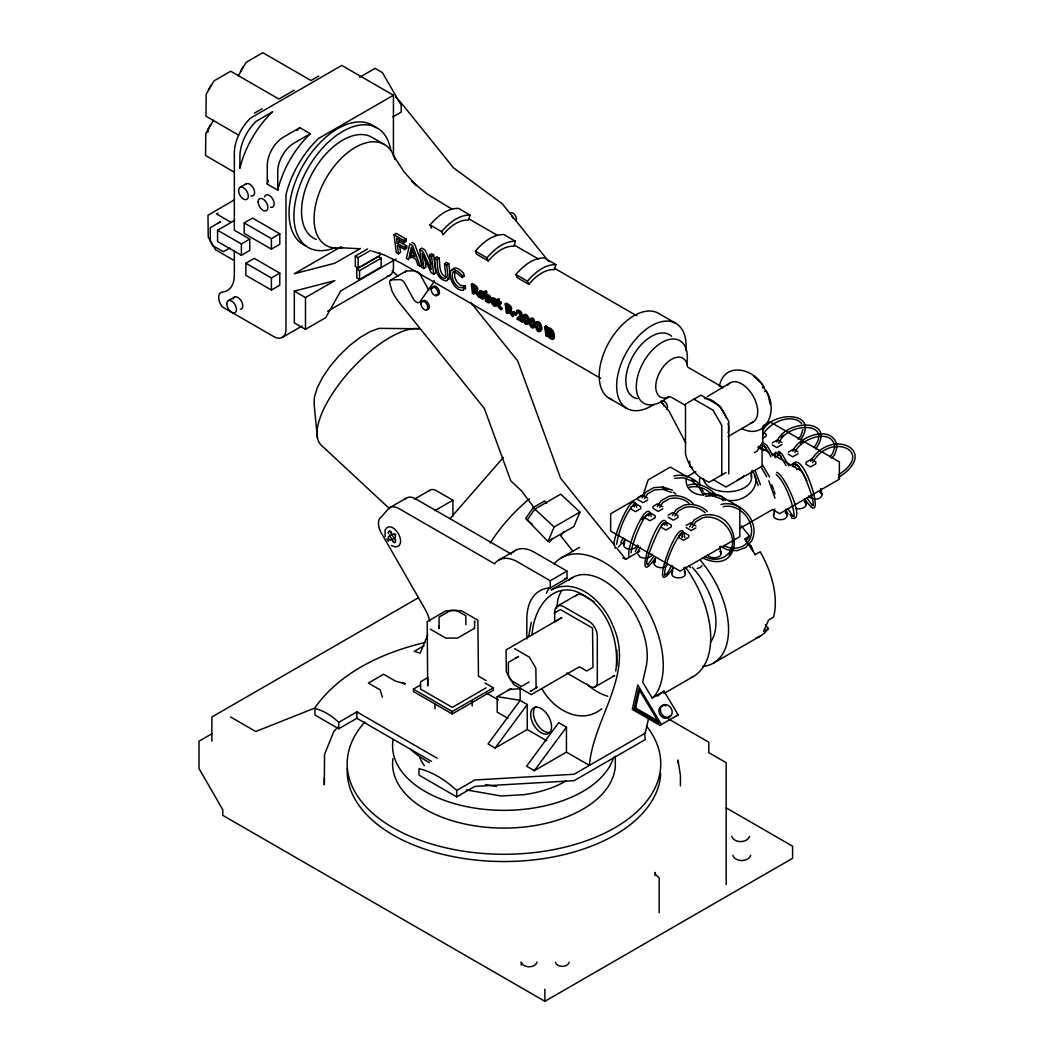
<?xml version="1.0" encoding="UTF-8"?>
<svg xmlns="http://www.w3.org/2000/svg" width="1054" height="1054" viewBox="0 0 1054 1054"><rect width="100%" height="100%" fill="white"/><g stroke="black" fill="none" stroke-linecap="round" stroke-linejoin="round"><path stroke-width="1.5" d="M802.99 429.479L800.75 436.079L798.076 439.241M834.808 447.067L832.555 453.668L829.88 456.83M837.179 446.83L834.649 454.682L831.711 458.253M535.195 324.329C536.605 316.371 544.944 332.893 538.502 331.562C533.693 330.073 536.526 313.618 530.004 319.085M535.498 325.212L535.182 327.254L533.311 327.214M775.23 453.207L775.955 451.968M793.188 463.576C805.216 449.966 829.09 535.63 804.65 498.792M207.901 132.29L207.928 129.234L210.76 124.359M439.149 626.01L439.123 628.751L439.057 617.091L450.914 610.253L456.198 610.226L465.789 615.773L465.881 624.693M474.537 628.447L474.59 621.004L474.603 622.624M762.371 447.278C760.369 439.334 768.155 450.875 770.922 456.896M775.191 457.673L775.23 452.891M777.496 457.41L777.549 453.26M793.161 466.79L793.201 463.259M795.48 466.395L795.506 463.628M537.329 323.209L538.067 328.163L540.149 330.034M615.734 671.055C620.371 639.528 605.826 600.793 573.35 590.596C547.685 585.233 533.179 612.875 532.099 634.679M479.596 292.208L480.097 290.825A3.505 1.739 53.9 0 1 481.414 290.772L482.6 291.471A3.465 1.726 53.9 0 1 484.129 293.144L485.196 297.557L483.443 298.374M487.673 300.693L488.45 301.194M556.789 608.237L557.843 599.542A57.759 33.346 60 0 1 561.927 590.517M719.421 386.225C724.454 359.875 757.101 369.177 764.624 389.176C779.776 406.923 767.338 441.507 741.66 428.543M523.772 315.489C526.486 310.35 532.362 323.262 527.698 323.907M614.271 543.904C612.071 540.504 633.401 484.893 636.695 507.369M616.643 544.299C618.593 530.742 626.129 511.888 634.047 504.326M528.739 636.379L531.242 622.268M524.958 315.594L525.393 320.35L527.369 322.814M681.925 537.039L682.412 535.933M624.745 540.215L623.823 544.839L624.693 542.889M655.219 558.58L654.297 563.205L655.153 561.255M673.058 567.302L671.846 573.468L672.702 571.518M774.743 509.003L773.517 515.156L773.768 514.154M637.565 545.05L635.522 548.014L630.648 549.226M410.678 258.19L411.284 255.463M409.874 253.961L411.403 247.071L414.986 256.912L409.874 253.961L411.943 252.446L412.562 249.693M634.205 708.789L638.658 688.829L659.224 723.228L634.205 708.789L635.602 707.985L639.396 690.95M648.724 717.576L645.259 733.149L574.061 774.255L474.84 779.986L456.698 790.46A92.409 53.346 60 0 0 419.005 768.695L419.005 775.125L456.698 796.89L474.84 786.416L574.061 780.685L645.259 739.579L644.587 733.083M537.039 962.091C535.182 968.336 523.087 968.336 521.243 962.091L521.243 965.121M569.2 962.262C567.579 967.73 556.999 967.73 555.379 962.262M749.526 836.296C747.444 843.332 733.834 843.332 731.753 836.296M750.646 855.268C748.564 862.304 734.967 862.304 732.886 855.268M385.026 529.806L385.171 536.67M682.478 536.328L682.412 537L682.36 532.533M730.462 550.807C738.946 534.312 720.659 513.087 702.715 517.777L695.732 521.743L692.056 527.58M749.513 539.806C757.655 523.482 740.303 502.705 723.163 506.697M470.044 215.029L468.543 220.088A36.099 20.843 -60 0 0 443.023 234.831L441.56 231.617L429.992 224.937C437.278 216.61 446.764 208.231 458.477 208.349L470.044 215.029C458.332 214.911 448.846 223.29 441.56 231.617M515.419 241.221L513.917 246.28A36.099 20.843 -60 0 0 488.397 261.023L476.83 254.343L475.367 251.129C482.653 242.802 492.139 234.423 503.852 234.541L515.419 241.221C503.707 241.102 494.221 249.482 486.935 257.808L488.397 261.023M555.906 264.594L554.404 269.666A36.099 20.843 -60 0 0 528.884 284.396L517.316 277.716L515.854 274.501C523.14 266.175 532.626 257.795 544.338 257.914L555.906 264.594C544.193 264.475 534.707 272.854 527.422 281.181L528.884 284.396M454.722 271.352L454.709 276.965L456.593 281.458L460.414 285.318L465.288 285.99L465.631 288.796L464.656 288.73M492.152 298.822L492.6 298.032A3.505 1.739 53.9 0 1 493.918 297.992L495.103 298.677A3.465 1.726 53.9 0 1 496.632 300.364L497.027 301.062M452.153 270.298C454.524 264.58 461.283 270.575 463.747 273.434L464.103 276.28C461.099 280.865 451.955 263.513 452.324 276.715C452.785 280.311 454.458 283.829 457.304 286.135C459.254 289.283 464.748 285.265 463.549 290.311C448.82 291.563 443.76 256.385 461.678 274.949L462.021 277.795M427.674 635.061L420.164 653.164L414.235 651.359L424.011 645.707M548.014 541.479L554.127 526.987L579.95 512.086L560.702 494.168L534.879 509.082L527.184 520.03L548.014 541.479L573.837 526.565L579.95 512.086M536.341 321.997C540.03 318.954 544.286 330.324 540.162 331.101M667.788 564.522L664.573 567.026M702.083 565.616L700.278 567.46L697.181 568.528M531.335 318.901L531.624 323.947L533.917 326.437M208.349 89.919L211.182 85.045M240.457 71.382L243.29 66.507M238.309 75.73L246.096 62.357L262.828 52.7L310.996 80.512L318.69 76.072M213.567 120.209L205.793 133.581L205.556 155.518L233.988 172.026M620.819 542.243L623.243 538.107M622.756 543.574L625.22 539.371M635.272 551.361L638.513 545.84M637.209 552.691L640.489 547.092M653.717 556.472L647.894 564.575M655.68 557.737C627.841 597.473 662.61 496.79 667.169 525.735M672.07 565.352C669.106 569.055 667.538 575.537 664.06 574.812M673.229 568.001C644.719 608.039 681.727 503.575 684.731 537.606M762.661 430.954C771.37 410.955 820.065 410.441 800.882 439.478M762.991 434.959C769.499 421.587 792.489 412.957 801.699 423.589M776.732 441.969C784.861 419.005 837.851 417.674 815.704 449.017M778.787 443.299C786.455 422.022 833.964 421.02 813.872 447.594M792.753 451.217C798.563 436.145 832.607 423.866 836.889 445.526M794.795 452.548C800.342 438.438 831.25 427.911 834.478 445.605M810.539 461.349C830.249 426.686 881.487 450.348 838.233 477.673M812.594 462.68C829.63 431.376 875.874 451.02 838.483 474.708M642.084 497.949L645.878 492.086L653.717 487.62L663.032 487.014M644.561 498.542L647.485 493.891L654.455 489.926L662.9 489.372L671.332 492.35M657.235 506.697L661.029 500.821L668.868 496.368C677.669 494.181 687.076 497.198 693.255 503.707M659.712 507.29L662.768 502.547L669.606 498.661C676.365 497.185 683.545 498.41 688.881 503.101M672.386 515.446L676.167 509.569L684.02 505.103C692.267 503.153 701.318 505.433 707.274 511.519M674.863 516.025L677.92 511.295L684.757 507.409C692.03 505.722 699.764 507.527 705.231 512.85M689.579 526.987L694.138 519.938L701.977 515.472C743.426 506.71 746.456 578.462 702.504 557.909M624.508 542.902C621.649 545.853 625.931 549.068 628.869 549.108M654.982 561.268C651.477 565.734 659.461 568.659 662.887 567.447M546.71 503.443L544.549 501.006L533.377 507.461L525.603 518.515A141.157 81.501 60 0 1 532.296 524.339M552.349 538.317L549.569 542.27L548.159 540.57M563.521 531.862L560.741 535.827L572.994 551.334M745.889 541.242L749.499 536.117L741.357 525.986M495.143 748.037L527.25 704.507L520.149 700.409L488.042 743.94L495.143 748.037L527.25 729.5L527.25 704.507M534.338 770.672L566.446 727.141L558.686 722.662L526.578 766.192L534.338 770.672L566.446 752.134L589.41 765.388C593.31 717.985 635.43 673.954 612.822 625.575C603.784 602.163 577.566 576.617 551.097 589.937L572.717 577.447M774.466 513.219C769.104 520.571 788.55 522.547 787.048 514.392L786.126 513.298M337.728 727.062L333.617 731.963L324.553 754.466L324.303 784.822L324.303 777.562M450.084 518.555L503.39 457.383M730.554 550.662C725.679 559.424 713.071 561.769 704.902 556.38M749.592 539.674C744.717 548.423 732.108 550.768 723.94 545.379M428.846 491.098L429.321 490.611A12.925 7.457 60 0 1 435.737 490.347L452.917 500.228L452.917 516.315M795.269 464.195C801.04 463.562 814.413 498.568 813.201 505.683M672.518 571.545C667.59 579.95 689.659 579.924 684.573 571.492M568.962 580.227A61.725 35.638 60 0 1 622.888 596.841A61.725 35.638 60 0 1 645.746 668.289L642.65 682.109L652.176 698.038L655.245 695.179A84.373 48.708 60 0 0 635.088 590.583A84.373 48.708 60 0 0 553.969 563.995M657.367 696.141L664.033 691.187L678.17 714.823L676.734 715.745M730.303 382.773L707.418 396.554M520.109 317.702C523.113 315.317 519.477 310.851 516.42 310.719C517.909 312.419 523.14 315.989 517.132 317.9L517.277 319.151L522.402 322.102L523.311 320.324L519.24 317.965L518.199 318.73L522.283 321.088L522.402 322.102M705.271 398.122L706.088 397.503M399.848 246.649L400.546 252.341L398.478 253.856L396.264 252.591L394.104 234.844L396.172 233.329L406.106 239.06L406.357 241.155L404.288 242.67L396.567 238.217L397.174 243.224L404.578 247.492L404.828 249.587L406.91 248.072L406.646 245.977L399.255 241.709L398.939 239.205M397.174 243.224L399.255 241.709M404.288 242.67L404.025 240.575L406.106 239.06M404.578 247.492L406.646 245.977M424.867 257.848L425.987 267.031L423.919 268.546L421.85 267.36L419.69 249.614L421.758 248.098L424.894 249.903L431.349 263.684M419.69 249.614L422.825 251.419L431.205 269.323L429.492 255.279L431.573 253.764L433.629 254.949L435.803 272.696L433.721 274.211L431.244 272.788L422.048 253.25L423.919 268.546M433.721 274.211L431.56 256.465L433.629 254.949M420.282 266.451L412.522 245.477L409.808 243.909L406.37 258.428L408.609 259.706L409.505 255.621L415.843 259.284L417.951 265.107L420.282 266.451L422.364 264.936L414.604 243.961L411.877 242.394M447.528 279.442L449.847 278.691L450.269 276.438L448.793 263.711L446.593 262.433L444.511 263.948L446.725 265.226L448.2 277.953L447.146 280.786C436.461 280.799 434.591 266.214 434.722 258.296L436.791 256.781L439.004 258.046C440.243 264.106 438.477 274.857 446.553 277.031M444.511 263.948L445.974 277.004L445.131 278.506C436.514 277.452 437.977 265.397 436.923 259.561L439.004 258.046M446.725 265.226L448.793 263.711M463.207 287.505L465.288 285.99M474.313 290.799L474.59 293.144L473.562 293.908L472.455 293.262L471.375 284.396L472.403 283.631C474.682 284.488 479.728 287.979 477.159 290.667L475.459 291.405L478.872 296.978L479.913 296.214L476.487 290.654M472.6 286.042C475.776 286.029 477.08 292.841 473.009 289.389L472.6 286.042L473.641 285.278L474.05 288.638L475.855 289.6M473.009 289.389L474.05 288.638M472.455 293.262L473.496 292.511L474.59 293.144M484.511 291.615L485.551 290.851L486.605 291.457L487.001 294.777L485.973 295.528L485.565 292.221L484.511 291.615L485.644 300.877C491.823 307.505 492.073 295.318 485.973 295.528M485.565 292.221L486.605 291.457M485.644 300.877L486.684 300.126M498.45 300.733L497.409 301.484L497.172 299.573L498.213 298.809L499.253 299.415L499.491 301.325L501.414 302.445L500.492 304.132L498.568 303.012L499.253 307.557L501.19 309.797L498.213 307.149L496.697 301.075L497.738 300.324L497.844 301.246M500.492 304.132L498.45 302.09L498.226 300.179L499.253 299.415M498.45 302.09L499.491 301.325M500.386 303.196L501.414 302.445M507.396 313.433L506.961 309.902L508.002 309.151L508.436 312.682L507.396 313.433L506.289 312.801L505.209 303.921L506.249 303.17C508.515 304.013 513.562 307.505 510.992 310.192M501.058 308.796C503.232 307.742 497.185 305.383 499.609 302.261M506.842 308.927L506.434 305.581C509.622 305.568 510.913 312.379 506.842 308.927L507.883 308.163L507.606 305.937M512.718 316.503L509.293 310.943L510.32 310.179L513.746 315.752L512.718 316.503L506.961 309.902M512.494 312.274L513.535 311.51L516.671 313.328L515.762 315.159L512.626 313.354L512.494 312.274L515.63 314.079L515.762 315.159M512.626 313.354L513.535 311.51M516.565 311.984L517.606 311.233M515.63 314.079L516.671 313.328M517.277 319.151L519.912 316.16M522.283 321.088L523.311 320.324M544.773 326.714L545.814 325.963L547.013 326.648L546.104 328.571L544.773 326.714L545.972 327.399L546.657 332.273M544.918 327.873L545.814 325.963M545.972 327.399L547.013 326.648M545.129 329.032L546.17 328.281L547.21 328.888L548.027 335.541L546.986 336.292L545.932 335.686L545.129 329.032L546.17 329.638L546.986 336.292M547.527 328.361C552.599 328.176 557.869 345.211 548.607 337.227L547.527 328.361L548.567 327.596C553.666 328.611 555.379 335.989 553.877 338.558M546.17 329.638L547.21 328.888M549.068 332.603L548.752 330.007C552.006 330.179 553.126 336.16 549.068 332.603L550.109 331.839L552.599 333.011L552.744 331.523M545.932 335.686L546.973 334.935M548.607 337.227L549.648 336.476M549.582 336.858L549.187 333.578C552.836 333.723 554.272 340.85 549.582 336.858L550.623 336.107L550.359 333.92M682.373 532.85C683.071 534.576 681.332 530.689 679.751 535.208C672.109 545.458 664.125 566.841 664.666 574.891M661.425 724.506L659.988 725.415L632.308 709.434L637.762 684.942L661.425 724.506L678.17 714.823M794.163 516.671C794.215 507.712 786.389 483.378 776.245 474.471M217.901 223.29L220.523 221.735L210.22 227.717L210.365 241.498L212.776 245.648L223.329 251.735L229.732 248.046M554.246 622.097L561.835 617.604L506.078 649.91L506.315 671.833L513.667 684.481L531.242 694.626L579.397 666.813L586.67 671.016L592.954 667.393L592.546 628.079L560.425 609.541L554.154 613.164M515.986 657.973L518.608 656.431L508.305 662.413L508.45 676.194L510.874 680.344L521.414 686.431L529.095 682.004M537.487 687.142L530.267 691.384L531.664 690.581M254.462 113.147L262.156 108.707M294.264 90.17L278.888 99.05L230.721 71.237L213.988 80.894L206.202 94.267L205.978 116.203L238.652 135.175M359.691 77.232L375.053 68.365L382.418 72.607L401.218 105.189L401.218 112.08L392.852 116.915M299.876 127.666L283.579 137.073A23.056 13.307 -60 0 0 267.281 165.307L267.281 184.107L277.755 190.155A71.211 41.119 -60 0 1 310.35 133.713L299.876 127.666A71.211 41.119 -60 0 0 297.057 130.446M310.35 133.713L294.053 143.12A23.056 13.307 -60 0 0 277.755 171.354L277.755 190.155M393.445 155.873L393.445 95.229L318.585 138.456A71.211 41.119 -60 0 0 285.977 194.911L285.977 329.415A17.431 10.066 60 0 1 273.658 336.529L222.328 306.898A10.632 6.14 60 0 1 222.46 292.024A33.557 19.38 60 0 0 234.331 275.147L234.331 251.129M240.009 187.401L246.293 183.778M234.001 200.089L207.994 215.214L208.218 237.15L215.583 249.798L233.145 259.93M217.954 213.158L216.557 213.962L231.366 222.513M393.445 95.229L341.786 65.414L250.628 118.048A33.175 19.156 -60 0 0 234.331 153.252L234.331 230.233L249.758 239.139L249.758 250.43L241.392 255.266L217.572 241.511L217.572 230.233L234.502 220.457M244.172 222.934L252.552 218.086L279.784 233.804L279.784 244.291L271.405 249.126L244.172 233.408L244.172 222.934L271.405 238.639L279.784 233.804M217.572 230.233L241.392 243.975L249.758 239.139M245.872 263.223L254.251 258.388L279.784 273.131L279.784 285.226L271.405 290.061L245.872 275.331L245.872 263.223L271.405 277.966L279.784 273.131M228.178 300.706L234.462 297.083M341.048 246.755L294.316 273.737L334.803 263.25L360.455 248.454M379.743 252.617L379.743 255.608L358.11 268.098L355.317 266.491L355.317 256.017L367.49 248.981M355.317 256.017L358.11 257.624L370.283 250.602M294.316 291.115L305.489 297.571L334.803 280.641L294.316 291.115L294.316 322.906L305.489 329.349L325.739 317.662L340.679 290.97L396.093 258.968M356.753 269.007L378.386 256.517L381.179 258.125L381.179 266.991L359.546 279.494L356.753 277.874L356.753 269.007L359.546 270.628L381.179 258.125M282.367 337.399L302.169 325.963M327.623 311.273L389.835 275.344M390.691 279.995L406.04 271.128M389.572 507.791L406.33 498.12M414.459 499.109L429.808 490.242M434.762 510.703L452.917 500.228M762.464 387.74L763.86 386.937L761.344 383.261L753.953 376.423M764.756 391.693L766.153 390.889L768.102 394.96L770.303 404.538M418.267 597.829L211.88 716.997L211.88 741.173M498.871 559.977L515.63 550.307M211.841 733.782L199.035 741.173L199.035 768.577L222.763 809.683L222.763 815.335L544.878 1001.3L792.582 858.299L792.582 846.204L726.18 807.865M728.064 436.501L753.004 422.101M637.868 497.659L642.413 495.037L647.657 498.055M763.136 425.75L769.907 421.837L839.379 461.942L839.379 479.188L779.644 513.667L772.503 509.543L739.803 528.436M630.951 507.027L634.864 504.761M687.248 476.566L695.785 471.639M647.657 500.057L643.111 502.679L637.868 499.662M762.279 438.451L766.192 436.185L766.192 434.182L763.926 432.878M561.4 557.829L579.542 547.355M754.269 452.693L757.18 451.02L762.767 441.692L762.767 426.923M645.404 516.144L649.33 513.878M772.213 442.93L777.444 439.913L781.989 442.535M662.795 508.805L658.249 511.427L653.019 508.397L653.019 506.407L657.564 503.786L662.795 506.803M725.982 472.521L709.237 482.179C696.602 477.936 688.657 466.263 685.495 453.984L685.495 404.038L700.897 395.145L720.014 406.185L728.775 421.35L728.775 473.865M763.531 450.638L765.81 449.333L765.81 447.331L761.884 445.065M781.989 444.538L776.758 447.555L772.213 444.933M429.663 621.096A25.48 14.716 60 0 0 425.052 609.172L381.311 533.008A13.939 8.05 60 0 1 381.311 516.974L388.294 508.924A17.852 10.303 60 0 1 398.794 508.489L494.616 563.811A37.865 21.87 60 0 1 517.659 561.94L550.241 580.754L566.986 571.084L566.986 578.251L550.241 587.921A62.37 36.007 60 0 0 526.829 619.278L526.829 638.961M668.17 515.142L672.716 512.521L677.946 515.551L677.946 517.54L673.401 520.162L668.17 517.145M772.305 455.025L775.718 453.049M474.511 628.289L457.555 638.078L445.842 638.118L430.388 629.198M661.411 525.393L665.337 523.127M788.234 452.179L793.464 449.149L798.01 451.784M798.01 453.773L792.779 456.804L788.234 454.169M431.521 761.396L356.871 718.301L338.729 728.775L314.988 715.073L314.988 708.657A55.124 31.831 60 0 1 338.729 722.359L356.871 711.872L437.147 758.221M622.782 557.869A91.026 52.555 60 0 1 625.773 559.292L639.778 551.202M686.128 525.524L690.673 522.889L695.904 525.92M790.276 465.394L793.675 463.431M682.887 533.403L678.96 535.669L678.96 537.659L683.506 540.28L688.736 537.263L688.736 535.261L684.191 532.639M484.985 683.032L493.312 687.827L493.338 690.265L452.285 713.966L413.445 691.543L413.418 689.105L420.493 685.021M557.395 606.129L576.946 594.851M695.904 527.909L691.358 530.544L686.128 527.514M796.64 469.755L798.919 468.45M486.131 687.854L452.298 707.392L420.586 689.092L420.506 681.793L427.779 677.59L427.687 685.93L427.186 621.636L446.066 610.74L461.349 610.674L477.87 620.213L478.463 676.167L486.065 680.555M749.499 536.117L744.611 538.937L755.31 554.602M413.418 689.105L452.258 711.529L493.312 687.827M507.988 718.38L497.185 712.135L497.185 696.654L511.15 688.591M755.099 554.72L760.197 551.769A73.055 42.173 60 0 1 773.557 617.104L768.682 619.923L763.518 631.333L768.406 628.513L765.428 624.811M595.154 686.839L614.693 675.561A10.395 6.008 60 0 1 613.178 676.022M601.65 708.841C580.78 725.811 553.245 709.329 542.204 689.145M652.176 698.038L664.033 691.187M713.413 663.137L760.197 636.129M663.915 693.492L693.242 676.563M648.105 564.364C640.621 568.225 666.247 509.451 664.85 525.34M519.24 317.965L520.136 317.531M518.199 318.73C524.405 317.926 522.494 310.245 517.448 309.968M720.765 388.28L722.188 387.688M487.001 294.777C490.439 293.75 493.654 301.655 489.86 302.076M425.091 642.466C382.984 652.505 340.258 671.833 314.606 708.117L255.779 731.516L230.628 716.997M646.879 558.198L651.069 556.301L652.031 554.048M762.582 442.258L766.838 445.315L773.056 455.789M776.653 472.363C783.807 473.154 807.061 523.219 791.554 518.067M728.643 500.4C744.783 502.653 764.229 486.052 752.055 470.466M508.357 689.579L520.663 688.631M815.111 498.977C819.09 499.978 825.374 494.853 820.17 491.823M673.849 476C683.796 473.365 693.73 478.029 700.475 485.222M674.586 478.305L683.018 477.752L691.464 480.729L697.445 485.736M688.552 484.998C698.512 482.363 708.446 487.014 715.192 494.221M689.29 487.291C697.129 485.38 705.284 487.923 710.963 493.733M703.268 493.983L712.596 493.391M705.416 496.197L712.451 495.749M721.015 504.484C740.725 499.122 761.054 522.362 751.647 540.926L745.6 547.527L737.023 550.689L727.497 549.885L720.08 546.17M340.903 247.743L359.48 248.744M475.459 291.405L476.118 291.418C478.687 288.73 473.641 285.239 471.375 284.396M509.293 310.943L509.952 310.956C512.521 308.269 507.475 304.777 505.209 303.921M708.446 495.077L713.136 495.209M716.259 495.288L719.381 495.367L739.829 507.172L739.829 536.657L680.107 571.136L610.648 531.032L610.648 513.799L643.151 495.024L648.131 479.913L670.37 467.067L686.707 476.5C683.73 488.134 693.4 495.327 703.756 494.958M517.988 311.22L518.963 311.378M525.34 315.159L527.158 316.477M645.101 558.343L640.173 557.197L638.013 554.272M497.185 696.654L520.149 700.291L520.149 687.735M485.512 784.584L496.684 786.534M466.211 789.881L501.164 795.994L523.654 794.703A86.573 49.986 0 0 0 566.09 780.856M495.947 304.593L493.667 302.498L493.43 299.152A2.003 1.001 53.9 0 1 493.918 298.98M395.316 547.026L391.39 545.471M813.345 498.832L810.236 497.765L808.444 495.907M795.783 508.094C799.657 510.834 810.579 506.078 804.268 501.48M371.693 250.957L384.104 254.91L401.442 263.289L600.74 378.36M495.947 305.594L497.541 305.238L497.343 301.8M712.702 493.391L722.043 496.645M712.346 495.736L720.896 498.726L723.281 500.729M663.15 487.014L672.492 490.268M538.12 322.379L539.859 324.184M488.687 295.91L487.119 295.713L487.58 299.52L489.385 300.877A2.068 1.028 53.9 0 0 489.702 300.97M509.688 309.125L507.883 308.163M483.114 297.307L481.401 295.752L480.703 292.525M501.085 308.558L502.218 309.046L502.099 308.031M552.652 337.214L550.623 336.107M633.454 504.273L635.075 505.143L634.35 504.207M384.407 144.517L371.838 137.257A58.247 33.623 -60 0 0 312.353 173.106A58.247 33.623 -60 0 0 316.24 239.416M675.917 323.38L658.46 313.301A49.103 28.353 -60 0 0 608.118 343.894A49.103 28.353 -60 0 0 612.058 399.598M451.771 208.995L426.751 193.817L411.877 181.446L416.37 185.609L403.959 171.71L393.801 156.124M468.859 218.85L497.33 235.292M514.418 245.147L538.607 259.126M554.272 268.164L636.84 315.831M688.446 367.543L723.215 387.608M475.367 251.129L486.935 257.808M515.854 274.501L527.422 281.181M693.914 399.176L713.031 410.217L721.792 425.381L721.792 474.932M777.022 453.813L780.948 456.079L780.948 458.082M794.993 464.182L798.919 466.448M394.104 234.844L404.025 240.575M429.492 255.279L431.56 256.465M434.722 258.296L436.923 259.561M464.103 276.28L463.088 275.054M758.524 446.303L768.84 452.258M771.423 453.747L784.084 461.059M785.349 461.797L801.896 471.349L806.863 480.716M671.319 397.2L685.232 405.223M757.852 447.383L762.042 449.794L762.042 466.184L725.982 487.014L713.426 479.768M545.959 327.122L547.145 327.807M497.172 299.573L498.226 300.179M496.697 301.075L497.409 301.484M411.943 252.446L414.499 253.922M550.228 332.827L551.479 333.551M404.828 249.587L397.437 245.318L398.478 253.856M514.708 313.196L516.803 314.408M507.33 312.037L508.436 312.682M519.596 319.125L523.443 321.351M478.872 296.978L473.127 290.377L473.562 293.908M609.37 398.346L626.814 408.425M692.465 467.66L689.685 466.052L689.685 461.217M748.261 544.035L751.054 545.643L753.149 551.044M636.181 504.01L640.727 506.631L640.727 508.634L635.483 511.651L630.951 509.029M650.634 513.127L655.18 515.749L655.18 517.751L649.949 520.768L645.404 518.146M666.642 522.376L671.187 524.997L671.187 527L665.957 530.017L661.411 527.395M566.986 571.084L534.404 552.27A37.865 21.87 60 0 0 512.626 552.625M594.469 601.887L583.389 595.484A12.912 7.457 60 0 0 575.484 596.195M511.361 554.14L415.539 498.819A17.852 10.303 60 0 0 405.039 499.24M668.882 719.171L708.789 742.2L708.789 752.688L726.18 762.727L726.18 884.53M635.602 707.985L657.841 720.817M566.854 672.992L589.95 686.325A10.395 6.008 60 0 0 597.302 682.083L597.302 635.931A12.068 6.97 60 0 0 588.778 621.162L563.85 606.775A12.912 7.457 60 0 0 554.72 612.045L554.72 621.61M514.642 648.645L529.451 657.195L535.88 668.249L536.091 687.946M485.828 692.689L498.502 700.001M527.171 729.447L546.802 740.791M402.523 682.36L405.263 683.941L395.513 681.108L383.643 674.257L368.36 683.071L380.231 689.922L382.338 697.168M550.847 329.862L551.756 330.416M508.568 305.449L510.373 307.241M482.113 292.024L482.508 292.287A1.989 0.988 53.9 0 1 482.864 292.604M703.888 492.929L706.22 494.55M690.475 567.539L688.591 565.708M820.025 491.836L821.936 494.589L820.71 488.424M785.217 512.481L786.35 513.351M500.676 308.295L499.978 307.649M482.231 297.676L481.151 296.609M778.84 451.204L782.147 454.261L788.906 465.921M777.325 453.115L780.316 455.829L786.073 465.631M538.884 330.376L537.817 329.217M526.433 323.183L525.353 322.023M534.879 509.082L554.127 526.987M389.558 508.726L321.154 445.091A77.311 29.644 -47.1 0 1 345.896 375.606A77.311 29.644 -47.1 0 1 419.439 328.756L379.018 328.361L369.954 331.694L359.809 337.662L349.282 345.844L339.098 355.699L329.942 366.542L322.432 377.635L317.096 388.215L314.29 397.582L314.197 405.092L317.425 437.845M392.128 270.707L397.99 276.24M649.04 513.891C643.849 512.969 631.715 543.877 631.082 552.889M793.188 516.42L787.575 508.515M532.731 319.27L533.39 320.073M615.299 548.291L614.284 544.444M533.377 507.461L535.537 509.899M812.436 505.63L806.613 497.514M552.955 334.619L553.706 335.91M548.673 261.471L502.35 203.844L453.312 167.652L404.538 106.994A73.055 42.173 60 0 0 395.593 97.113M660.898 401.073L669.132 411.323L685.68 442.838M700.686 560.583L702.715 563.126A73.055 42.173 60 0 1 702.715 666.431M470.822 302.603L517.725 360.955L560.583 478.2L614.601 545.392M616.63 547.922L625.773 559.292M762.727 465.183L769.644 477.04M761.054 466.948L766.811 476.751M720.356 551.321C724.48 558.027 710.146 560.03 707.642 554.72M720.145 551.268L721.094 553.205L719.869 547.052M684.362 571.439L685.311 573.376L684.086 567.223M805.164 502.31L806.033 504.26L805.111 499.622M533.535 506.934L521.598 491.006L510.821 480.887L484.339 408.438L399.387 302.762A36.06 20.816 60 0 1 392.114 291.299L389.875 283.539A4.387 2.53 60 0 1 391.311 279.863L399.809 279.613A6.087 3.518 60 0 1 404.947 283.605L413.405 298.967A5.731 3.307 60 0 0 419.874 301.866L433.523 282.459A6.271 3.623 60 0 0 434.103 280.535M499.688 307.267L499.095 305.884M785.599 509.78L788.063 513.983M698.644 486.75L703.281 494.787M492.811 302.485L493.206 303.183M480.703 295.963L480.005 294.527M428.754 290.1L420.309 274.738A6.087 3.518 60 0 0 418.781 272.63M429.992 224.937L431.455 228.151M537.026 327.702L537.382 328.505M530.794 324.105L531.163 324.909M524.932 321.325L524.273 319.599M768.853 480.835L774.98 498.173M755.454 471.336L760.448 484.84M754.466 475.328L758.129 485.499M490.202 298.071L489.86 297.162A1.568 0.777 53.9 0 0 489.623 296.78M651.148 516.486C647.841 494.076 624.403 551.163 629.422 556.92M533.838 321.18L534.009 321.839M527.606 317.583L527.777 318.242M786.785 514.247L786.982 515.248L785.77 509.082M472.139 701.239L472.179 705.969M452.258 711.529L452.285 713.966M434.894 704.085L434.946 708.815M648.803 513.324L648.842 516.104M634.35 503.904L634.376 506.987M751.515 471.441L751.515 477.251M699.553 478.529L699.553 484.972M680.423 785.836L680.423 775.362L677.999 759.987L677.999 762.977M659.185 912.738L659.185 878.074L655.614 874.491L655.14 872.435L655.14 875.584M616.853 650.107L616.853 666.023M615.312 756.192L615.312 765.863A111.395 64.307 0 0 1 497.725 827.983A111.395 64.307 0 0 1 392.944 758.643M566.446 727.141L566.446 752.134M550.241 580.754L550.241 587.921M544.878 989.205L544.878 1001.3M456.698 790.46L456.698 796.89M393.445 259.771L393.445 267.373A17.431 10.066 60 0 1 387.279 276.135M359.546 270.628L359.546 279.494M358.11 257.624L358.11 268.098M356.871 711.872L356.871 718.301M338.729 722.359L338.729 728.775M305.489 297.571L305.489 329.349M271.405 238.639L271.405 249.126M271.405 277.966L271.405 290.061M241.392 243.975L241.392 255.266M662.966 488.186A24.071 20.487 45.7 0 1 667.525 489.306M673.282 492.152A24.071 20.487 45.7 0 1 675.943 494.115M731.542 551.361A24.071 20.487 45.7 0 1 729.065 554.786M621.781 542.915A24.071 4.703 -67.6 0 1 618.342 546.934M642.084 519.622A24.071 4.703 -67.6 0 1 643.704 517.066M771.871 484.866A24.071 4.703 67.6 0 1 773.596 489.438M774.097 490.914A24.071 4.703 67.6 0 1 775.033 493.839M791.712 516.671A24.071 4.703 67.6 0 1 789.973 514.629M692.043 479.689A24.071 20.487 45.7 0 1 694.757 481.467M701.516 488.595A24.071 20.487 45.7 0 1 703.15 491.454M778.089 452.166A24.071 4.703 67.6 0 1 780.013 453.628M781.093 437.436A24.071 15.151 -28.9 0 1 783.267 435.249M800.5 443.431A24.071 15.151 -28.9 0 1 803.095 441.442M712.517 494.563A24.071 20.487 45.7 0 1 717.089 495.683M722.833 498.516A24.071 20.487 45.7 0 1 725.495 500.492M483.167 292.959A1.989 0.988 53.9 0 1 483.443 293.381M495.011 299.507A1.989 0.988 53.9 0 1 495.367 299.823M685.561 567.236A84.373 48.708 60 0 1 690.396 677.999M607.815 696.259A58.787 33.939 60 0 1 586.498 683.848M670.265 715.574A6.798 5.547 57.4 0 1 662.913 717.524A6.798 5.547 57.4 0 1 659.079 709.223A6.798 5.547 57.4 0 1 665.772 705.824M549.701 732.411A14.809 8.551 60 0 1 536.012 722.438A14.809 8.551 60 0 1 536.012 706.496M546.433 593.31A62.37 36.007 60 0 1 549.239 588.013M564.694 578.435A62.37 36.007 60 0 1 566.986 578.251M429.413 762.569A109.576 63.266 0 0 1 410.625 749.341M424.38 765.678A86.573 49.986 0 0 1 419.676 757.391M660.674 773.965A156.782 90.512 0 0 1 498.871 861.487A156.782 90.512 0 0 1 347.28 768.076M646.497 726.061A156.782 90.512 0 0 1 500.083 854.254A156.782 90.512 0 0 1 364.868 722.016M613.652 757.259A111.395 64.307 0 0 1 488.489 809.722A111.395 64.307 0 0 1 393.182 739.381M490.242 542.929A77.311 29.644 -47.1 0 1 529.503 498.766M388.465 533.548A2.174 1.252 60 0 1 389.4 531.479A2.174 1.252 60 0 1 391.337 534.312A2.174 1.252 60 0 1 389.4 534.918M388.465 538.383A2.174 1.252 60 0 1 389.15 536.288A2.174 1.252 60 0 1 391.245 538.489A2.174 1.252 60 0 1 390.204 540.215M389.4 539.753A2.174 1.252 60 0 1 388.715 538.897M385.724 529.398A10.856 6.271 60 0 1 398.175 533.337A10.856 6.271 60 0 1 396.014 546.618M388.373 541.282A10.856 6.271 60 0 1 386.923 538.844M392.655 535.972A2.174 1.252 60 0 1 393.722 533.943A2.174 1.252 60 0 1 395.5 537.026A2.174 1.252 60 0 1 393.221 536.934M392.655 540.807A2.174 1.252 60 0 1 393.853 538.844A2.174 1.252 60 0 1 395.434 542.125A2.174 1.252 60 0 1 392.905 541.308M389.163 531.374A2.174 1.252 60 0 1 389.413 531.15M390.099 531.084A2.174 1.252 60 0 1 390.494 531.256M391.271 531.927A2.174 1.252 60 0 1 391.587 532.402M395.461 539.187A2.174 1.252 60 0 1 395.777 539.648M395.092 533.956A2.174 1.252 60 0 1 395.777 534.813M233.197 298.888A6.917 3.992 60 0 1 240.892 300.311A6.917 3.992 60 0 1 240.365 309.362M267.281 184.107A71.211 41.119 -60 0 1 268.283 180.274M245.516 184.503A6.917 3.992 60 0 1 253.619 188.561A6.917 3.992 60 0 1 251.01 195.939M264.567 196.861A6.917 3.992 60 0 1 272.749 199.048A6.917 3.992 60 0 1 270.549 207.23M343.156 247.413A58.247 33.623 -60 0 1 326.7 177.217A58.247 33.623 -60 0 1 395.066 159.681M670.225 396.647A22.45 12.964 -60 0 1 655.746 386.212A22.45 12.964 -60 0 1 671.148 359.533A22.45 12.964 -60 0 1 687.419 366.858M668.447 396.607A36.099 20.843 -60 0 1 636.445 389.677A36.099 20.843 -60 0 1 663.177 341.746A36.099 20.843 -60 0 1 686.8 363.67M306.003 245.938A68.971 39.828 -60 0 1 304 163.857A68.971 39.828 -60 0 1 375.962 127.745M335.646 247.506A68.971 39.828 -60 0 1 293.974 213.659A68.971 39.828 -60 0 1 339.401 133.423A68.971 39.828 -60 0 1 390.744 150.182M653.954 404.38A49.103 28.353 -60 0 1 616.656 386.436A49.103 28.353 -60 0 1 653.098 324.869A49.103 28.353 -60 0 1 685.864 350.468M637.196 398.596A36.099 20.843 -60 0 1 632.729 356.515A36.099 20.843 -60 0 1 671.609 336.266M727.747 385.145A22.701 13.109 60 0 1 752.503 395.026A22.701 13.109 60 0 1 750.856 422.944M704.52 398.544A22.701 13.109 60 0 1 726.456 417.99M728.064 423.392A22.701 13.109 60 0 1 728.064 432.996M744.084 475.591A18.761 10.83 0 0 1 737.523 479.728M750.975 474.84A24.084 13.9 0 0 1 730.58 491.625A24.084 13.9 0 0 1 703.4 478.424M768.406 628.513A73.055 42.173 60 0 1 755.876 638.092M692.359 567.395A55.23 31.883 60 0 1 710.712 641.952M405.092 272.433A4.387 2.53 60 0 1 406.673 270.997L415.157 270.746A6.087 3.518 60 0 1 415.579 270.773M432.469 288.48A4.941 2.846 60 0 1 435.961 286.464A4.941 2.846 60 0 1 439.452 292.511A4.941 2.846 60 0 1 435.961 294.527M422.47 301.905A4.941 2.846 60 0 1 428.306 303.473A4.941 2.846 60 0 1 426.738 309.309M417.424 271.497A6.087 3.518 60 0 1 417.885 271.827M509.886 213.356A4.941 2.846 60 0 1 514.655 214.634A4.941 2.846 60 0 1 515.933 220.879M511.862 216.254A4.941 2.846 60 0 1 513.14 218.468M661.253 402.707A4.941 2.846 60 0 1 664.283 406.475M662.307 400.639A4.941 2.846 60 0 1 666.813 404.275A4.941 2.846 60 0 1 666.51 409.4M522.731 316.253C521.611 319.059 525.92 327.702 528.225 323.262C529.332 320.442 525.037 311.826 522.731 316.253M528.963 319.849C527.843 322.656 532.151 331.299 534.444 326.859C535.564 324.039 531.269 315.423 528.963 319.849M523.838 316.78C525.142 332.392 530.913 315.396 523.838 316.78M530.07 320.376C531.374 335.989 537.132 318.993 530.07 320.376M536.302 323.973C537.606 339.586 543.363 322.59 536.302 323.973M489.425 300.522L489.161 301.576A2.068 1.028 53.9 0 1 488.345 301.642L486.553 300.285L486.078 296.464L488.002 296.912A1.568 0.777 53.9 0 1 488.819 297.913L489.425 300.522M484.221 297.702C482.6 302.248 476.579 294.29 479.056 291.576A3.505 1.739 53.9 0 1 480.374 291.536L481.573 292.221A3.465 1.726 53.9 0 1 483.088 293.908L484.221 297.702M496.724 304.922C495.103 309.468 489.082 301.497 491.559 298.796A3.505 1.739 53.9 0 1 492.877 298.756L494.076 299.441A3.465 1.726 53.9 0 1 495.591 301.128L496.724 304.922M479.741 292.933C477.989 297.333 485.775 300.548 482.416 294.132A1.989 0.988 53.9 0 0 481.467 293.038L480.703 292.604A2.003 1.001 53.9 0 0 479.899 292.683L479.741 292.933M492.244 300.153C490.492 304.553 498.278 307.768 494.919 301.352A1.989 0.988 53.9 0 0 493.97 300.258L493.206 299.823A2.003 1.001 53.9 0 0 492.402 299.903L492.244 300.153M272.512 111.856L256.214 121.263A33.175 19.156 -60 0 0 239.904 156.466L239.904 168.311A71.211 41.119 -60 0 1 272.512 111.856M811.251 459.281L806.02 462.311L806.02 464.3L810.566 466.922L815.796 463.905L815.796 461.902L811.251 459.281M660.384 710.475A6.798 5.547 57.4 0 0 669.764 716.825A6.798 5.547 57.4 0 0 668.697 705.679A6.798 5.547 57.4 0 0 660.384 710.475M530.649 715.389A14.809 8.551 60 0 0 546.921 734.032A14.809 8.551 60 0 0 545.722 712.438A14.809 8.551 60 0 0 530.649 715.389M258.125 201.854A6.917 3.992 60 0 0 265.45 210.971A6.917 3.992 60 0 0 265.45 201.195A6.917 3.992 60 0 0 258.125 201.854M238.573 190.563A6.917 3.992 60 0 0 245.898 199.68A6.917 3.992 60 0 0 245.898 189.918A6.917 3.992 60 0 0 238.573 190.563M226.755 303.868A6.917 3.992 60 0 0 234.08 312.985A6.917 3.992 60 0 0 234.08 303.223A6.917 3.992 60 0 0 226.755 303.868M431.073 289.297A4.941 2.846 60 0 0 436.303 295.805A4.941 2.846 60 0 0 436.303 288.822A4.941 2.846 60 0 0 431.073 289.297M420.954 303.697A4.941 2.846 60 0 0 426.185 310.205A4.941 2.846 60 0 0 426.185 303.223A4.941 2.846 60 0 0 420.954 303.697"/></g></svg>
